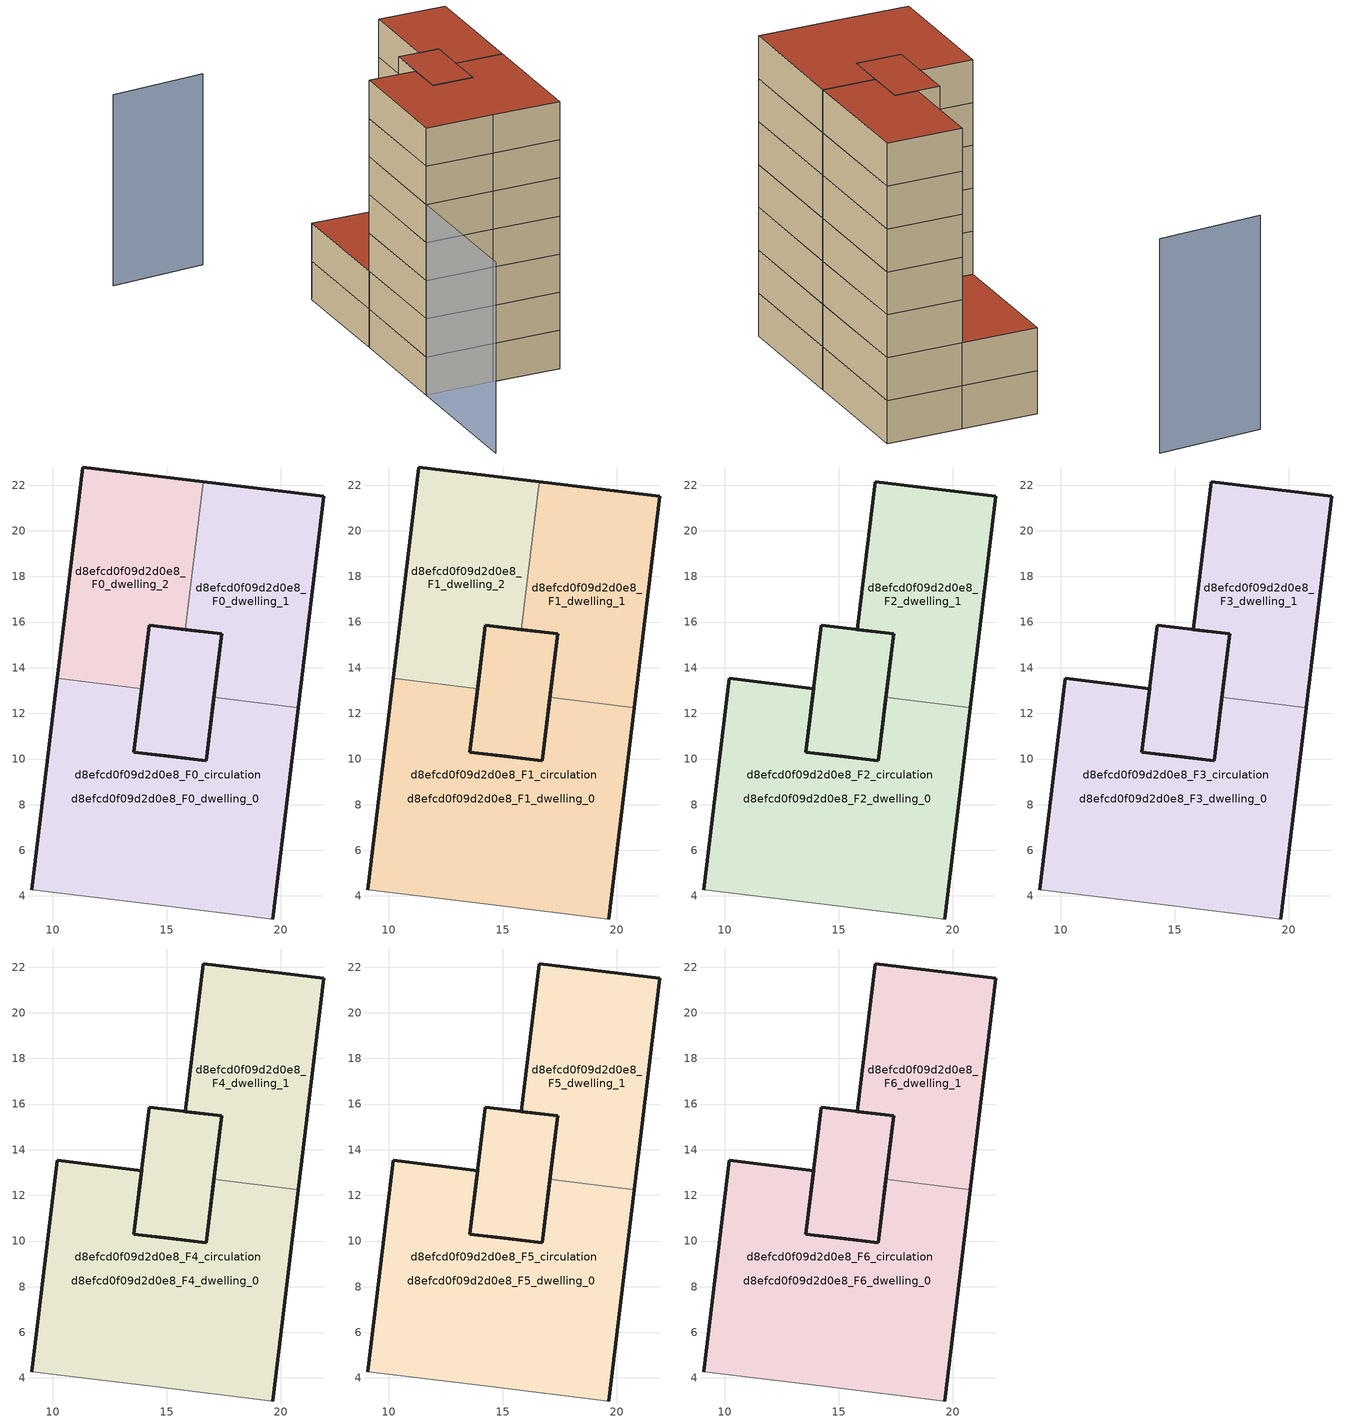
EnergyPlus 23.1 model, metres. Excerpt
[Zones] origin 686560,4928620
d8efcd0f09d2d0e8_F0_dwelling_0
 floor ground (EU_floor_Construction): 20.77,12.26 19.65,2.99 14.37,3.63 9.08,4.26 10.19,13.53 13.89,13.08 13.76,11.94 13.56,10.3 16.73,9.92 17.07,12.7 z0; 17.4,15.48 17.07,12.7 16.73,9.92 15.15,10.11 13.56,10.3 13.76,11.94 14.23,15.86 z0
 wall outside (EU_wall_Construction): 10.19,13.53 9.08,4.26 / 19.65,2.99 20.77,12.26 / 17.07,12.7 16.73,9.92 15.15,10.11 13.56,10.3 13.89,13.08 z0:3
 wall adiabatic (EU_wall_Construction): 9.08,4.26 14.37,3.63 19.65,2.99 z0:3
 wall to d8efcd0f09d2d0e8_F0_dwelling_2 (EU_wall_Construction): 13.89,13.08 10.19,13.53 z0:3
 wall to d8efcd0f09d2d0e8_F0_dwelling_1 (EU_wall_Construction): 20.77,12.26 17.07,12.7 z0:3
d8efcd0f09d2d0e8_F0_dwelling_1
 floor ground (EU_floor_Construction): 17.4,15.48 17.07,12.7 16.73,9.92 13.56,10.3 14.23,15.86 z0; 21.88,21.52 20.77,12.26 17.07,12.7 17.4,15.48 15.82,15.67 16.6,22.16 z0
 wall outside (EU_wall_Construction): 20.77,12.26 21.88,21.52 16.6,22.16 / 15.82,15.67 17.4,15.48 17.07,12.7 z0:3
 wall to d8efcd0f09d2d0e8_F0_dwelling_2 (EU_wall_Construction): 16.6,22.16 15.82,15.67 z0:3
d8efcd0f09d2d0e8_F0_dwelling_2
 floor ground (EU_floor_Construction): 16.6,22.16 15.82,15.67 14.23,15.86 13.89,13.08 10.19,13.53 11.31,22.8 z0
 wall outside (EU_wall_Construction): 16.6,22.16 11.31,22.8 10.19,13.53 / 13.89,13.08 14.23,15.86 15.82,15.67 z0:3
d8efcd0f09d2d0e8_F0_circulation
 floor ground (EU_floor_Construction): 20.77,12.26 19.65,2.99 14.37,3.63 9.08,4.26 10.19,13.53 13.89,13.08 13.76,11.94 13.56,10.3 16.73,9.92 17.07,12.7 z0; 17.4,15.48 17.07,12.7 16.73,9.92 15.15,10.11 13.56,10.3 13.69,11.4 14.23,15.86 z0; 21.88,21.52 20.77,12.26 17.07,12.7 17.4,15.48 15.82,15.67 16.6,22.16 z0
 wall outside (EU_wall_Construction): 17.4,15.48 14.23,15.86 13.56,10.3 16.73,9.92 17.4,15.48 z0:3
d8efcd0f09d2d0e8_F1_dwelling_0
 floor to d8efcd0f09d2d0e8_F0_dwelling_0 (EU_floor_Construction): 20.77,12.26 19.65,2.99 14.37,3.63 9.08,4.26 10.19,13.53 13.89,13.08 13.87,12.9 13.76,11.94 13.56,10.3 15.15,10.11 16.73,9.92 17.07,12.7 z3; 17.4,15.48 17.07,12.7 16.73,9.92 15.15,10.11 13.56,10.3 13.76,11.94 13.89,13.08 14.23,15.86 z3
 wall outside (EU_wall_Construction): 10.19,13.53 9.08,4.26 / 19.65,2.99 20.77,12.26 / 17.07,12.7 16.73,9.92 15.15,10.11 13.56,10.3 13.89,13.08 z3:6
 wall adiabatic (EU_wall_Construction): 9.08,4.26 14.37,3.63 19.65,2.99 z3:6
 wall to d8efcd0f09d2d0e8_F1_dwelling_2 (EU_wall_Construction): 13.89,13.08 10.19,13.53 z3:6
 wall to d8efcd0f09d2d0e8_F1_dwelling_1 (EU_wall_Construction): 20.77,12.26 17.07,12.7 z3:6
d8efcd0f09d2d0e8_F1_dwelling_1
 floor to d8efcd0f09d2d0e8_F0_dwelling_1 (EU_floor_Construction): 21.88,21.52 20.77,12.26 17.07,12.7 17.4,15.48 15.82,15.67 16.6,22.16 z3; 17.4,15.48 17.07,12.7 16.73,9.92 13.56,10.3 14.23,15.86 z3
 wall outside (EU_wall_Construction): 20.77,12.26 21.88,21.52 16.6,22.16 / 15.82,15.67 17.4,15.48 17.07,12.7 z3:6
 wall to d8efcd0f09d2d0e8_F1_dwelling_2 (EU_wall_Construction): 16.6,22.16 15.82,15.67 z3:6
d8efcd0f09d2d0e8_F1_dwelling_2
 floor to d8efcd0f09d2d0e8_F0_dwelling_2 (EU_floor_Construction): 16.6,22.16 15.82,15.67 14.23,15.86 13.89,13.08 10.19,13.53 11.31,22.8 z3
 wall outside (EU_wall_Construction): 16.6,22.16 11.31,22.8 10.19,13.53 / 13.89,13.08 14.23,15.86 15.82,15.67 z3:6
 roof outside (EU_roof_Construction): 13.89,13.08 14.23,15.86 15.82,15.67 16.6,22.16 11.31,22.8 10.19,13.53 z6
d8efcd0f09d2d0e8_F1_circulation
 floor outside (EU_floor_Construction): 21.88,21.52 20.77,12.26 17.07,12.7 17.4,15.48 15.82,15.67 16.6,22.16 z3
 floor to d8efcd0f09d2d0e8_F0_circulation (EU_floor_Construction): 20.77,12.26 19.65,2.99 14.37,3.63 9.08,4.26 10.19,13.53 13.89,13.08 13.76,11.94 13.56,10.3 16.73,9.92 17.07,12.7 z3; 17.4,15.48 17.07,12.7 16.73,9.92 15.15,10.11 13.56,10.3 13.69,11.4 14.23,15.86 z3
 wall outside (EU_wall_Construction): 17.4,15.48 14.23,15.86 13.56,10.3 16.73,9.92 17.4,15.48 z3:6
d8efcd0f09d2d0e8_F2_dwelling_0
 floor to d8efcd0f09d2d0e8_F1_dwelling_0 (EU_floor_Construction): 20.77,12.26 19.65,2.99 14.37,3.63 9.08,4.26 10.19,13.53 13.89,13.08 13.87,12.9 13.76,11.94 13.56,10.3 15.15,10.11 16.73,9.92 17.07,12.7 z6; 17.4,15.48 17.07,12.7 16.73,9.92 15.15,10.11 13.56,10.3 13.76,11.94 13.89,13.08 14.23,15.86 z6
 wall outside (EU_wall_Construction): 19.65,2.99 20.77,12.26 / 17.07,12.7 16.73,9.92 15.15,10.11 13.56,10.3 13.89,13.08 10.19,13.53 9.08,4.26 z6:9
 wall adiabatic (EU_wall_Construction): 9.08,4.26 14.37,3.63 19.65,2.99 z6:9
 wall to d8efcd0f09d2d0e8_F2_dwelling_1 (EU_wall_Construction): 20.77,12.26 17.07,12.7 z6:9
d8efcd0f09d2d0e8_F2_dwelling_1
 floor to d8efcd0f09d2d0e8_F1_dwelling_1 (EU_floor_Construction): 21.88,21.52 20.77,12.26 17.07,12.7 17.4,15.48 15.82,15.67 16.6,22.16 z6; 17.4,15.48 17.07,12.7 16.73,9.92 13.56,10.3 14.23,15.86 z6
 wall outside (EU_wall_Construction): 20.77,12.26 21.88,21.52 16.6,22.16 15.82,15.67 17.4,15.48 17.07,12.7 z6:9
d8efcd0f09d2d0e8_F2_circulation
 floor outside (EU_floor_Construction): 21.88,21.52 20.77,12.26 17.07,12.7 17.4,15.48 15.82,15.67 16.6,22.16 z6
 floor to d8efcd0f09d2d0e8_F1_circulation (EU_floor_Construction): 20.77,12.26 19.65,2.99 14.37,3.63 9.08,4.26 10.19,13.53 13.89,13.08 13.76,11.94 13.56,10.3 16.73,9.92 17.07,12.7 z6; 17.4,15.48 17.07,12.7 16.73,9.92 15.15,10.11 13.56,10.3 13.69,11.4 14.23,15.86 z6
 wall outside (EU_wall_Construction): 17.4,15.48 14.23,15.86 13.56,10.3 16.73,9.92 17.4,15.48 z6:9
d8efcd0f09d2d0e8_F3_dwelling_0
 floor to d8efcd0f09d2d0e8_F2_dwelling_0 (EU_floor_Construction): 20.77,12.26 19.65,2.99 14.37,3.63 9.08,4.26 10.19,13.53 13.89,13.08 13.87,12.9 13.76,11.94 13.56,10.3 15.15,10.11 16.73,9.92 17.07,12.7 z9; 17.4,15.48 17.07,12.7 16.73,9.92 15.15,10.11 13.56,10.3 13.76,11.94 13.89,13.08 14.23,15.86 z9
 wall outside (EU_wall_Construction): 19.65,2.99 20.77,12.26 / 17.07,12.7 16.73,9.92 15.15,10.11 13.56,10.3 13.89,13.08 10.19,13.53 9.08,4.26 z9:12
 wall adiabatic (EU_wall_Construction): 9.08,4.26 14.37,3.63 19.65,2.99 z9:12
 wall to d8efcd0f09d2d0e8_F3_dwelling_1 (EU_wall_Construction): 20.77,12.26 17.07,12.7 z9:12
d8efcd0f09d2d0e8_F3_dwelling_1
 floor to d8efcd0f09d2d0e8_F2_dwelling_1 (EU_floor_Construction): 21.88,21.52 20.77,12.26 17.07,12.7 17.4,15.48 15.82,15.67 16.6,22.16 z9; 17.4,15.48 17.07,12.7 16.73,9.92 13.56,10.3 14.23,15.86 z9
 wall outside (EU_wall_Construction): 20.77,12.26 21.88,21.52 16.6,22.16 15.82,15.67 17.4,15.48 17.07,12.7 z9:12
d8efcd0f09d2d0e8_F3_circulation
 floor outside (EU_floor_Construction): 21.88,21.52 20.77,12.26 17.07,12.7 17.4,15.48 15.82,15.67 16.6,22.16 z9
 floor to d8efcd0f09d2d0e8_F2_circulation (EU_floor_Construction): 20.77,12.26 19.65,2.99 14.37,3.63 9.08,4.26 10.19,13.53 13.89,13.08 13.76,11.94 13.56,10.3 16.73,9.92 17.07,12.7 z9; 17.4,15.48 17.07,12.7 16.73,9.92 15.15,10.11 13.56,10.3 13.69,11.4 14.23,15.86 z9
 wall outside (EU_wall_Construction): 17.4,15.48 14.23,15.86 13.56,10.3 16.73,9.92 17.4,15.48 z9:12
d8efcd0f09d2d0e8_F4_dwelling_0
 floor to d8efcd0f09d2d0e8_F3_dwelling_0 (EU_floor_Construction): 20.77,12.26 19.65,2.99 14.37,3.63 9.08,4.26 10.19,13.53 13.89,13.08 13.87,12.9 13.76,11.94 13.56,10.3 15.15,10.11 16.73,9.92 17.07,12.7 z12; 17.4,15.48 17.07,12.7 16.73,9.92 15.15,10.11 13.56,10.3 13.76,11.94 13.89,13.08 14.23,15.86 z12
 wall outside (EU_wall_Construction): 19.65,2.99 20.77,12.26 / 17.07,12.7 16.73,9.92 15.15,10.11 13.56,10.3 13.89,13.08 10.19,13.53 9.08,4.26 z12:15
 wall adiabatic (EU_wall_Construction): 9.08,4.26 14.37,3.63 19.65,2.99 z12:15
 wall to d8efcd0f09d2d0e8_F4_dwelling_1 (EU_wall_Construction): 20.77,12.26 17.07,12.7 z12:15
d8efcd0f09d2d0e8_F4_dwelling_1
 floor to d8efcd0f09d2d0e8_F3_dwelling_1 (EU_floor_Construction): 21.88,21.52 20.77,12.26 17.07,12.7 17.4,15.48 15.82,15.67 16.6,22.16 z12; 17.4,15.48 17.07,12.7 16.73,9.92 13.56,10.3 14.23,15.86 z12
 wall outside (EU_wall_Construction): 20.77,12.26 21.88,21.52 16.6,22.16 15.82,15.67 17.4,15.48 17.07,12.7 z12:15
d8efcd0f09d2d0e8_F4_circulation
 floor outside (EU_floor_Construction): 21.88,21.52 20.77,12.26 17.07,12.7 17.4,15.48 15.82,15.67 16.6,22.16 z12
 floor to d8efcd0f09d2d0e8_F3_circulation (EU_floor_Construction): 20.77,12.26 19.65,2.99 14.37,3.63 9.08,4.26 10.19,13.53 13.89,13.08 13.76,11.94 13.56,10.3 16.73,9.92 17.07,12.7 z12; 17.4,15.48 17.07,12.7 16.73,9.92 15.15,10.11 13.56,10.3 13.69,11.4 14.23,15.86 z12
 wall outside (EU_wall_Construction): 17.4,15.48 14.23,15.86 13.56,10.3 16.73,9.92 17.4,15.48 z12:15
d8efcd0f09d2d0e8_F5_dwelling_0
 floor to d8efcd0f09d2d0e8_F4_dwelling_0 (EU_floor_Construction): 20.77,12.26 19.65,2.99 14.37,3.63 9.08,4.26 10.19,13.53 13.89,13.08 13.87,12.9 13.76,11.94 13.56,10.3 15.15,10.11 16.73,9.92 17.07,12.7 z15; 17.4,15.48 17.07,12.7 16.73,9.92 15.15,10.11 13.56,10.3 13.76,11.94 13.89,13.08 14.23,15.86 z15
 wall outside (EU_wall_Construction): 19.65,2.99 20.77,12.26 / 17.07,12.7 16.73,9.92 15.15,10.11 13.56,10.3 13.89,13.08 10.19,13.53 9.08,4.26 z15:18
 wall adiabatic (EU_wall_Construction): 9.08,4.26 14.37,3.63 19.65,2.99 z15:18
 wall to d8efcd0f09d2d0e8_F5_dwelling_1 (EU_wall_Construction): 20.77,12.26 17.07,12.7 z15:18
d8efcd0f09d2d0e8_F5_dwelling_1
 floor to d8efcd0f09d2d0e8_F4_dwelling_1 (EU_floor_Construction): 21.88,21.52 20.77,12.26 17.07,12.7 17.4,15.48 15.82,15.67 16.6,22.16 z15; 17.4,15.48 17.07,12.7 16.73,9.92 13.56,10.3 14.23,15.86 z15
 wall outside (EU_wall_Construction): 20.77,12.26 21.88,21.52 16.6,22.16 15.82,15.67 17.4,15.48 17.07,12.7 z15:18
d8efcd0f09d2d0e8_F5_circulation
 floor outside (EU_floor_Construction): 21.88,21.52 20.77,12.26 17.07,12.7 17.4,15.48 15.82,15.67 16.6,22.16 z15
 floor to d8efcd0f09d2d0e8_F4_circulation (EU_floor_Construction): 20.77,12.26 19.65,2.99 14.37,3.63 9.08,4.26 10.19,13.53 13.89,13.08 13.76,11.94 13.56,10.3 16.73,9.92 17.07,12.7 z15; 17.4,15.48 17.07,12.7 16.73,9.92 15.15,10.11 13.56,10.3 13.69,11.4 14.23,15.86 z15
 wall outside (EU_wall_Construction): 17.4,15.48 14.23,15.86 13.56,10.3 16.73,9.92 17.4,15.48 z15:18
d8efcd0f09d2d0e8_F6_dwelling_0
 floor to d8efcd0f09d2d0e8_F5_dwelling_0 (EU_floor_Construction): 20.77,12.26 19.65,2.99 14.37,3.63 9.08,4.26 10.19,13.53 13.89,13.08 13.87,12.9 13.76,11.94 13.56,10.3 15.15,10.11 16.73,9.92 17.07,12.7 z18; 17.4,15.48 17.07,12.7 16.73,9.92 15.15,10.11 13.56,10.3 13.76,11.94 13.89,13.08 14.23,15.86 z18
 wall outside (EU_wall_Construction): 19.65,2.99 20.77,12.26 / 17.07,12.7 16.73,9.92 15.15,10.11 13.56,10.3 13.89,13.08 10.19,13.53 9.08,4.26 z18:21
 wall adiabatic (EU_wall_Construction): 9.08,4.26 14.37,3.63 19.65,2.99 z18:21
 wall to d8efcd0f09d2d0e8_F6_dwelling_1 (EU_wall_Construction): 20.77,12.26 17.07,12.7 z18:21
 roof outside (EU_roof_Construction): 16.73,9.92 17.07,12.7 17.4,15.48 14.23,15.86 13.76,11.94 13.56,10.3 15.15,10.11 z21; 19.65,2.99 20.77,12.26 17.07,12.7 16.73,9.92 13.56,10.3 13.76,11.94 13.89,13.08 10.19,13.53 9.08,4.26 14.37,3.63 z21
d8efcd0f09d2d0e8_F6_dwelling_1
 floor to d8efcd0f09d2d0e8_F5_dwelling_1 (EU_floor_Construction): 21.88,21.52 20.77,12.26 17.07,12.7 17.4,15.48 15.82,15.67 16.6,22.16 z18; 17.4,15.48 17.07,12.7 16.73,9.92 13.56,10.3 14.23,15.86 z18
 wall outside (EU_wall_Construction): 20.77,12.26 21.88,21.52 16.6,22.16 15.82,15.67 17.4,15.48 17.07,12.7 z18:21
 roof outside (EU_roof_Construction): 20.77,12.26 21.88,21.52 16.6,22.16 15.82,15.67 17.4,15.48 17.07,12.7 z21; 16.73,9.92 17.07,12.7 17.4,15.48 14.23,15.86 13.56,10.3 z21
d8efcd0f09d2d0e8_F6_circulation
 floor outside (EU_floor_Construction): 21.88,21.52 20.77,12.26 17.07,12.7 17.4,15.48 15.82,15.67 16.6,22.16 z18
 floor to d8efcd0f09d2d0e8_F5_circulation (EU_floor_Construction): 20.77,12.26 19.65,2.99 14.37,3.63 9.08,4.26 10.19,13.53 13.89,13.08 13.76,11.94 13.56,10.3 16.73,9.92 17.07,12.7 z18; 17.4,15.48 17.07,12.7 16.73,9.92 15.15,10.11 13.56,10.3 13.69,11.4 14.23,15.86 z18
 wall outside (EU_wall_Construction): 17.4,15.48 14.23,15.86 13.56,10.3 16.73,9.92 17.4,15.48 z18:21
 roof outside (EU_roof_Construction): 16.73,9.92 17.07,12.7 17.4,15.48 14.23,15.86 13.69,11.4 13.56,10.3 15.15,10.11 z21; 19.65,2.99 20.77,12.26 17.07,12.7 16.73,9.92 13.56,10.3 13.76,11.94 13.89,13.08 10.19,13.53 9.08,4.26 14.37,3.63 z21; 20.77,12.26 21.88,21.52 16.6,22.16 15.82,15.67 17.4,15.48 17.07,12.7 z21
shading: 7.75,-6.95 9.06,4.25 / 9.06,4.25 19.58,3.03 / 8.08,32.22 0.69,32.61 z0:15
[Building]
EU S2 Campaign: North Axis=0; Terrain=City; Solar Distribution=FullExterior
[Site:Location]
Bologna: Latitude=44.5; Longitude=11.25; Time Zone=1; Elevation=37
[SizingPeriod:WeatherFileDays]
AnnualSizingPeriod: Begin Month=1; Begin Day of Month=1; End Month=12; End Day of Month=31; Day of Week for Start Day=Monday; Use Weather File Daylight Saving Period=No; Use Weather File Rain and Snow Indicators=No
[MATERIAL]
EU_InternalMass_Material: Roughness=MediumRough; Thickness=0.1; Conductivity=1; Density=1800; Specific Heat=900; Thermal Absorptance=0.9; Solar Absorptance=0.7; Visible Absorptance=0.7
[MATERIAL:NOMASS] Roughness=MediumRough; Thermal Absorptance=0.9; Solar Absorptance=0.7; Visible Absorptance=0.7
Name | Thermal Resistance
EU_wall_NoMass | 0.905828
EU_roof_NoMass | 0.37593
EU_floor_NoMass | 0.67114
[CONSTRUCTION]
EU_wall_Construction: EU_wall_NoMass
EU_roof_Construction: EU_roof_NoMass
EU_floor_Construction: EU_floor_NoMass
EU_InternalMass_Construction: EU_InternalMass_Material
[ZONE] Type=1; Multiplier=1; Ceiling Height=autocalculate; Floor Area=autocalculate; Part of Total Floor Area=Yes
Name | Volume
d8efcd0f09d2d0e8_F0_dwelling_0 | 325.124
d8efcd0f09d2d0e8_F1_dwelling_0; d8efcd0f09d2d0e8_F2_dwelling_0; d8efcd0f09d2d0e8_F3_dwelling_0; d8efcd0f09d2d0e8_F4_dwelling_0; d8efcd0f09d2d0e8_F5_dwelling_0; d8efcd0f09d2d0e8_F6_dwelling_0 | 325.126
d8efcd0f09d2d0e8_F0_dwelling_1; d8efcd0f09d2d0e8_F1_dwelling_1; d8efcd0f09d2d0e8_F2_dwelling_1; d8efcd0f09d2d0e8_F3_dwelling_1; d8efcd0f09d2d0e8_F4_dwelling_1; d8efcd0f09d2d0e8_F5_dwelling_1; d8efcd0f09d2d0e8_F6_dwelling_1 | 189.408
d8efcd0f09d2d0e8_F0_dwelling_2; d8efcd0f09d2d0e8_F1_dwelling_2 | 135.716
d8efcd0f09d2d0e8_F0_circulation; d8efcd0f09d2d0e8_F1_circulation; d8efcd0f09d2d0e8_F2_circulation; d8efcd0f09d2d0e8_F3_circulation; d8efcd0f09d2d0e8_F4_circulation; d8efcd0f09d2d0e8_F5_circulation; d8efcd0f09d2d0e8_F6_circulation | 460.842
[INTERNALMASS] Construction=EU_InternalMass_Construction
Name | Zone or ZoneList | Surface Area
d8efcd0f09d2d0e8_F0_dwelling_0_EU_InternalMass | d8efcd0f09d2d0e8_F0_dwelling_0 | 90.478
d8efcd0f09d2d0e8_F0_dwelling_1_EU_InternalMass | d8efcd0f09d2d0e8_F0_dwelling_1 | 45.239
d8efcd0f09d2d0e8_F0_dwelling_2_EU_InternalMass | d8efcd0f09d2d0e8_F0_dwelling_2 | 45.239
d8efcd0f09d2d0e8_F1_dwelling_0_EU_InternalMass | d8efcd0f09d2d0e8_F1_dwelling_0 | 90.478
d8efcd0f09d2d0e8_F1_dwelling_1_EU_InternalMass | d8efcd0f09d2d0e8_F1_dwelling_1 | 45.239
d8efcd0f09d2d0e8_F1_dwelling_2_EU_InternalMass | d8efcd0f09d2d0e8_F1_dwelling_2 | 45.239
d8efcd0f09d2d0e8_F2_dwelling_0_EU_InternalMass | d8efcd0f09d2d0e8_F2_dwelling_0 | 90.478
d8efcd0f09d2d0e8_F2_dwelling_1_EU_InternalMass | d8efcd0f09d2d0e8_F2_dwelling_1 | 90.478
d8efcd0f09d2d0e8_F3_dwelling_0_EU_InternalMass | d8efcd0f09d2d0e8_F3_dwelling_0 | 90.478
d8efcd0f09d2d0e8_F3_dwelling_1_EU_InternalMass | d8efcd0f09d2d0e8_F3_dwelling_1 | 90.478
d8efcd0f09d2d0e8_F4_dwelling_0_EU_InternalMass | d8efcd0f09d2d0e8_F4_dwelling_0 | 90.478
d8efcd0f09d2d0e8_F4_dwelling_1_EU_InternalMass | d8efcd0f09d2d0e8_F4_dwelling_1 | 90.478
d8efcd0f09d2d0e8_F5_dwelling_0_EU_InternalMass | d8efcd0f09d2d0e8_F5_dwelling_0 | 90.478
d8efcd0f09d2d0e8_F5_dwelling_1_EU_InternalMass | d8efcd0f09d2d0e8_F5_dwelling_1 | 90.478
d8efcd0f09d2d0e8_F6_dwelling_0_EU_InternalMass | d8efcd0f09d2d0e8_F6_dwelling_0 | 90.478
d8efcd0f09d2d0e8_F6_dwelling_1_EU_InternalMass | d8efcd0f09d2d0e8_F6_dwelling_1 | 90.478
[OTHEREQUIPMENT] Fuel Type=Electricity; Design Level Calculation Method=Watts/Area; Power per Zone Floor Area=1; Fraction Latent=0; Fraction Radiant=0; Fraction Lost=0; Carbon Dioxide Generation Rate=0; EndUse Subcategory=EU_Step8_InternalGains
Name | Zone or ZoneList or Space or SpaceList | Schedule
EU_Step8_InternalGain_d8efcd0f09d2d0e8_F0_dwelling_0_f000 | d8efcd0f09d2d0e8_F0_dwelling_0 | EU_Step8_GainSchedule_d8efcd0f09d2d0e8_F0_dwelling_0_f000
EU_Step8_InternalGain_d8efcd0f09d2d0e8_F0_dwelling_1_f000 | d8efcd0f09d2d0e8_F0_dwelling_1 | EU_Step8_GainSchedule_d8efcd0f09d2d0e8_F0_dwelling_1_f000
EU_Step8_InternalGain_d8efcd0f09d2d0e8_F0_dwelling_2_f000 | d8efcd0f09d2d0e8_F0_dwelling_2 | EU_Step8_GainSchedule_d8efcd0f09d2d0e8_F0_dwelling_2_f000
EU_Step8_InternalGain_d8efcd0f09d2d0e8_F1_dwelling_0_f000 | d8efcd0f09d2d0e8_F1_dwelling_0 | EU_Step8_GainSchedule_d8efcd0f09d2d0e8_F1_dwelling_0_f000
EU_Step8_InternalGain_d8efcd0f09d2d0e8_F1_dwelling_1_f000 | d8efcd0f09d2d0e8_F1_dwelling_1 | EU_Step8_GainSchedule_d8efcd0f09d2d0e8_F1_dwelling_1_f000
EU_Step8_InternalGain_d8efcd0f09d2d0e8_F1_dwelling_2_f000 | d8efcd0f09d2d0e8_F1_dwelling_2 | EU_Step8_GainSchedule_d8efcd0f09d2d0e8_F1_dwelling_2_f000
EU_Step8_InternalGain_d8efcd0f09d2d0e8_F2_dwelling_0_f000 | d8efcd0f09d2d0e8_F2_dwelling_0 | EU_Step8_GainSchedule_d8efcd0f09d2d0e8_F2_dwelling_0_f000
EU_Step8_InternalGain_d8efcd0f09d2d0e8_F2_dwelling_1_f000 | d8efcd0f09d2d0e8_F2_dwelling_1 | EU_Step8_GainSchedule_d8efcd0f09d2d0e8_F2_dwelling_1_f000
EU_Step8_InternalGain_d8efcd0f09d2d0e8_F3_dwelling_0_f000 | d8efcd0f09d2d0e8_F3_dwelling_0 | EU_Step8_GainSchedule_d8efcd0f09d2d0e8_F3_dwelling_0_f000
EU_Step8_InternalGain_d8efcd0f09d2d0e8_F3_dwelling_1_f000 | d8efcd0f09d2d0e8_F3_dwelling_1 | EU_Step8_GainSchedule_d8efcd0f09d2d0e8_F3_dwelling_1_f000
EU_Step8_InternalGain_d8efcd0f09d2d0e8_F4_dwelling_0_f000 | d8efcd0f09d2d0e8_F4_dwelling_0 | EU_Step8_GainSchedule_d8efcd0f09d2d0e8_F4_dwelling_0_f000
EU_Step8_InternalGain_d8efcd0f09d2d0e8_F4_dwelling_1_f000 | d8efcd0f09d2d0e8_F4_dwelling_1 | EU_Step8_GainSchedule_d8efcd0f09d2d0e8_F4_dwelling_1_f000
EU_Step8_InternalGain_d8efcd0f09d2d0e8_F5_dwelling_0_f000 | d8efcd0f09d2d0e8_F5_dwelling_0 | EU_Step8_GainSchedule_d8efcd0f09d2d0e8_F5_dwelling_0_f000
EU_Step8_InternalGain_d8efcd0f09d2d0e8_F5_dwelling_1_f000 | d8efcd0f09d2d0e8_F5_dwelling_1 | EU_Step8_GainSchedule_d8efcd0f09d2d0e8_F5_dwelling_1_f000
EU_Step8_InternalGain_d8efcd0f09d2d0e8_F6_dwelling_0_f000 | d8efcd0f09d2d0e8_F6_dwelling_0 | EU_Step8_GainSchedule_d8efcd0f09d2d0e8_F6_dwelling_0_f000
EU_Step8_InternalGain_d8efcd0f09d2d0e8_F6_dwelling_1_f000 | d8efcd0f09d2d0e8_F6_dwelling_1 | EU_Step8_GainSchedule_d8efcd0f09d2d0e8_F6_dwelling_1_f000
[ZONEINFILTRATION:DESIGNFLOWRATE] Schedule=EU_AlwaysOn; Design Flow Rate Calculation Method=Flow/Area; Flow Rate per Floor Area=0.0005; Constant Term Coefficient=1; Temperature Term Coefficient=0; Velocity Term Coefficient=0; Velocity Squared Term Coefficient=0
Name | Zone or ZoneList or Space or SpaceList
EU_Circulation_Infiltration_d8efcd0f09d2d0e8_F0_circulation | d8efcd0f09d2d0e8_F0_circulation
EU_Circulation_Infiltration_d8efcd0f09d2d0e8_F1_circulation | d8efcd0f09d2d0e8_F1_circulation
EU_Circulation_Infiltration_d8efcd0f09d2d0e8_F2_circulation | d8efcd0f09d2d0e8_F2_circulation
EU_Circulation_Infiltration_d8efcd0f09d2d0e8_F3_circulation | d8efcd0f09d2d0e8_F3_circulation
EU_Circulation_Infiltration_d8efcd0f09d2d0e8_F4_circulation | d8efcd0f09d2d0e8_F4_circulation
EU_Circulation_Infiltration_d8efcd0f09d2d0e8_F5_circulation | d8efcd0f09d2d0e8_F5_circulation
EU_Circulation_Infiltration_d8efcd0f09d2d0e8_F6_circulation | d8efcd0f09d2d0e8_F6_circulation
[ZONEVENTILATION:DESIGNFLOWRATE] Schedule=EU_AlwaysOn; Design Flow Rate Calculation Method=AirChanges/Hour; Air Changes per Hour=0.73129; Ventilation Type=Natural; Fan Pressure Rise=0; Fan Total Efficiency=1; Constant Term Coefficient=1; Temperature Term Coefficient=0; Velocity Term Coefficient=0; Velocity Squared Term Coefficient=0; Minimum Indoor Temperature=-100; Maximum Indoor Temperature=100; Delta Temperature=-100; Minimum Outdoor Temperature=-100; Maximum Outdoor Temperature=100; Maximum Wind Speed=40
Name | Zone or ZoneList or Space or SpaceList
EU_ConstantAir_d8efcd0f09d2d0e8_F0_dwelling_0 | d8efcd0f09d2d0e8_F0_dwelling_0
EU_ConstantAir_d8efcd0f09d2d0e8_F0_dwelling_1 | d8efcd0f09d2d0e8_F0_dwelling_1
EU_ConstantAir_d8efcd0f09d2d0e8_F0_dwelling_2 | d8efcd0f09d2d0e8_F0_dwelling_2
EU_ConstantAir_d8efcd0f09d2d0e8_F1_dwelling_0 | d8efcd0f09d2d0e8_F1_dwelling_0
EU_ConstantAir_d8efcd0f09d2d0e8_F1_dwelling_1 | d8efcd0f09d2d0e8_F1_dwelling_1
EU_ConstantAir_d8efcd0f09d2d0e8_F1_dwelling_2 | d8efcd0f09d2d0e8_F1_dwelling_2
EU_ConstantAir_d8efcd0f09d2d0e8_F2_dwelling_0 | d8efcd0f09d2d0e8_F2_dwelling_0
EU_ConstantAir_d8efcd0f09d2d0e8_F2_dwelling_1 | d8efcd0f09d2d0e8_F2_dwelling_1
EU_ConstantAir_d8efcd0f09d2d0e8_F3_dwelling_0 | d8efcd0f09d2d0e8_F3_dwelling_0
EU_ConstantAir_d8efcd0f09d2d0e8_F3_dwelling_1 | d8efcd0f09d2d0e8_F3_dwelling_1
EU_ConstantAir_d8efcd0f09d2d0e8_F4_dwelling_0 | d8efcd0f09d2d0e8_F4_dwelling_0
EU_ConstantAir_d8efcd0f09d2d0e8_F4_dwelling_1 | d8efcd0f09d2d0e8_F4_dwelling_1
EU_ConstantAir_d8efcd0f09d2d0e8_F5_dwelling_0 | d8efcd0f09d2d0e8_F5_dwelling_0
EU_ConstantAir_d8efcd0f09d2d0e8_F5_dwelling_1 | d8efcd0f09d2d0e8_F5_dwelling_1
EU_ConstantAir_d8efcd0f09d2d0e8_F6_dwelling_0 | d8efcd0f09d2d0e8_F6_dwelling_0
EU_ConstantAir_d8efcd0f09d2d0e8_F6_dwelling_1 | d8efcd0f09d2d0e8_F6_dwelling_1
[HVACTEMPLATE:THERMOSTAT] Constant Heating Setpoint=20; Constant Cooling Setpoint=50
EU_HeatOnly_d8efcd0f09d2d0e8_F0_dwelling_0; EU_HeatOnly_d8efcd0f09d2d0e8_F0_dwelling_1; EU_HeatOnly_d8efcd0f09d2d0e8_F0_dwelling_2; EU_HeatOnly_d8efcd0f09d2d0e8_F1_dwelling_0; EU_HeatOnly_d8efcd0f09d2d0e8_F1_dwelling_1; EU_HeatOnly_d8efcd0f09d2d0e8_F1_dwelling_2; EU_HeatOnly_d8efcd0f09d2d0e8_F2_dwelling_0; EU_HeatOnly_d8efcd0f09d2d0e8_F2_dwelling_1; EU_HeatOnly_d8efcd0f09d2d0e8_F3_dwelling_0; EU_HeatOnly_d8efcd0f09d2d0e8_F3_dwelling_1; EU_HeatOnly_d8efcd0f09d2d0e8_F4_dwelling_0; EU_HeatOnly_d8efcd0f09d2d0e8_F4_dwelling_1; EU_HeatOnly_d8efcd0f09d2d0e8_F5_dwelling_0; EU_HeatOnly_d8efcd0f09d2d0e8_F5_dwelling_1; EU_HeatOnly_d8efcd0f09d2d0e8_F6_dwelling_0; EU_HeatOnly_d8efcd0f09d2d0e8_F6_dwelling_1
[HVACTEMPLATE:ZONE:IDEALLOADSAIRSYSTEM] System Availability Schedule=EU_AlwaysOn; Maximum Heating Supply Air Temperature=50; Minimum Cooling Supply Air Temperature=13; Maximum Heating Supply Air Humidity Ratio=0.0156; Minimum Cooling Supply Air Humidity Ratio=0.0077; Heating Limit=NoLimit; Cooling Limit=NoLimit; Heating Availability Schedule=EU_AlwaysOn; Cooling Availability Schedule=EU_CoolingOff; Dehumidification Control Type=ConstantSensibleHeatRatio; Cooling Sensible Heat Ratio=0.7; Dehumidification Setpoint=60; Humidification Control Type=None; Humidification Setpoint=30; Outdoor Air Method=None; Outdoor Air Flow Rate per Person=0.00944; Outdoor Air Flow Rate per Zone Floor Area=0; Outdoor Air Flow Rate per Zone=0; Demand Controlled Ventilation Type=None; Outdoor Air Economizer Type=NoEconomizer; Heat Recovery Type=None; Sensible Heat Recovery Effectiveness=0.7; Latent Heat Recovery Effectiveness=0.65
Name | Template Thermostat
d8efcd0f09d2d0e8_F0_dwelling_0 | EU_HeatOnly_d8efcd0f09d2d0e8_F0_dwelling_0
d8efcd0f09d2d0e8_F0_dwelling_1 | EU_HeatOnly_d8efcd0f09d2d0e8_F0_dwelling_1
d8efcd0f09d2d0e8_F0_dwelling_2 | EU_HeatOnly_d8efcd0f09d2d0e8_F0_dwelling_2
d8efcd0f09d2d0e8_F1_dwelling_0 | EU_HeatOnly_d8efcd0f09d2d0e8_F1_dwelling_0
d8efcd0f09d2d0e8_F1_dwelling_1 | EU_HeatOnly_d8efcd0f09d2d0e8_F1_dwelling_1
d8efcd0f09d2d0e8_F1_dwelling_2 | EU_HeatOnly_d8efcd0f09d2d0e8_F1_dwelling_2
d8efcd0f09d2d0e8_F2_dwelling_0 | EU_HeatOnly_d8efcd0f09d2d0e8_F2_dwelling_0
d8efcd0f09d2d0e8_F2_dwelling_1 | EU_HeatOnly_d8efcd0f09d2d0e8_F2_dwelling_1
d8efcd0f09d2d0e8_F3_dwelling_0 | EU_HeatOnly_d8efcd0f09d2d0e8_F3_dwelling_0
d8efcd0f09d2d0e8_F3_dwelling_1 | EU_HeatOnly_d8efcd0f09d2d0e8_F3_dwelling_1
d8efcd0f09d2d0e8_F4_dwelling_0 | EU_HeatOnly_d8efcd0f09d2d0e8_F4_dwelling_0
d8efcd0f09d2d0e8_F4_dwelling_1 | EU_HeatOnly_d8efcd0f09d2d0e8_F4_dwelling_1
d8efcd0f09d2d0e8_F5_dwelling_0 | EU_HeatOnly_d8efcd0f09d2d0e8_F5_dwelling_0
d8efcd0f09d2d0e8_F5_dwelling_1 | EU_HeatOnly_d8efcd0f09d2d0e8_F5_dwelling_1
d8efcd0f09d2d0e8_F6_dwelling_0 | EU_HeatOnly_d8efcd0f09d2d0e8_F6_dwelling_0
d8efcd0f09d2d0e8_F6_dwelling_1 | EU_HeatOnly_d8efcd0f09d2d0e8_F6_dwelling_1
[SIZING:ZONE] Zone Cooling Design Supply Air Temperature Input Method=SupplyAirTemperature; Zone Cooling Design Supply Air Temperature=13; Zone Heating Design Supply Air Temperature Input Method=SupplyAirTemperature; Zone Heating Design Supply Air Temperature=50; Zone Cooling Design Supply Air Humidity Ratio=0.008; Zone Heating Design Supply Air Humidity Ratio=0.008; Cooling Design Air Flow Method=DesignDay; Cooling Design Air Flow Rate=0; Cooling Minimum Air Flow per Zone Floor Area=0.000762; Cooling Minimum Air Flow=0; Cooling Minimum Air Flow Fraction=0.2; Heating Design Air Flow Method=DesignDay; Heating Design Air Flow Rate=0; Heating Maximum Air Flow per Zone Floor Area=0.002032; Heating Maximum Air Flow=0.141576; Heating Maximum Air Flow Fraction=0.3; Account for Dedicated Outdoor Air System=No; Dedicated Outdoor Air System Control Strategy=NeutralSupplyAir; Dedicated Outdoor Air Low Setpoint Temperature for Design=autosize; Dedicated Outdoor Air High Setpoint Temperature for Design=autosize; Zone Load Sizing Method=Sensible Load Only No Latent Load; Zone Latent Cooling Design Supply Air Humidity Ratio Input Method=HumidityRatioDifference; Zone Cooling Design Supply Air Humidity Ratio Difference=0.005; Zone Latent Heating Design Supply Air Humidity Ratio Input Method=HumidityRatioDifference; Zone Humidification Design Supply Air Humidity Ratio Difference=0.005
d8efcd0f09d2d0e8_F0_dwelling_0; d8efcd0f09d2d0e8_F0_dwelling_1; d8efcd0f09d2d0e8_F0_dwelling_2; d8efcd0f09d2d0e8_F1_dwelling_0; d8efcd0f09d2d0e8_F1_dwelling_1; d8efcd0f09d2d0e8_F1_dwelling_2; d8efcd0f09d2d0e8_F2_dwelling_0; d8efcd0f09d2d0e8_F2_dwelling_1; d8efcd0f09d2d0e8_F3_dwelling_0; d8efcd0f09d2d0e8_F3_dwelling_1; d8efcd0f09d2d0e8_F4_dwelling_0; d8efcd0f09d2d0e8_F4_dwelling_1; d8efcd0f09d2d0e8_F5_dwelling_0; d8efcd0f09d2d0e8_F5_dwelling_1; d8efcd0f09d2d0e8_F6_dwelling_0; d8efcd0f09d2d0e8_F6_dwelling_1
[SCHEDULE:CONSTANT]
Name | Hourly Value
EU_AlwaysOn | 1
EU_CoolingOff | 0
[SCHEDULE:FILE] Column Number=1; Rows to Skip at Top=0; Number of Hours of Data=8760; Column Separator=Comma; Interpolate to Timestep=No; Minutes per Item=60; Adjust Schedule for Daylight Savings=Yes
Name | File
EU_Step8_GainSchedule_d8efcd0f09d2d0e8_F0_dwelling_0_f000 | ../../schedules/d8efcd0f09d2d0e8/d8efcd0f09d2d0e8_F0_dwelling_0_f000_gain.csv
EU_Step8_GainSchedule_d8efcd0f09d2d0e8_F0_dwelling_1_f000 | ../../schedules/d8efcd0f09d2d0e8/d8efcd0f09d2d0e8_F0_dwelling_1_f000_gain.csv
EU_Step8_GainSchedule_d8efcd0f09d2d0e8_F0_dwelling_2_f000 | ../../schedules/d8efcd0f09d2d0e8/d8efcd0f09d2d0e8_F0_dwelling_2_f000_gain.csv
EU_Step8_GainSchedule_d8efcd0f09d2d0e8_F1_dwelling_0_f000 | ../../schedules/d8efcd0f09d2d0e8/d8efcd0f09d2d0e8_F1_dwelling_0_f000_gain.csv
EU_Step8_GainSchedule_d8efcd0f09d2d0e8_F1_dwelling_1_f000 | ../../schedules/d8efcd0f09d2d0e8/d8efcd0f09d2d0e8_F1_dwelling_1_f000_gain.csv
EU_Step8_GainSchedule_d8efcd0f09d2d0e8_F1_dwelling_2_f000 | ../../schedules/d8efcd0f09d2d0e8/d8efcd0f09d2d0e8_F1_dwelling_2_f000_gain.csv
EU_Step8_GainSchedule_d8efcd0f09d2d0e8_F2_dwelling_0_f000 | ../../schedules/d8efcd0f09d2d0e8/d8efcd0f09d2d0e8_F2_dwelling_0_f000_gain.csv
EU_Step8_GainSchedule_d8efcd0f09d2d0e8_F2_dwelling_1_f000 | ../../schedules/d8efcd0f09d2d0e8/d8efcd0f09d2d0e8_F2_dwelling_1_f000_gain.csv
EU_Step8_GainSchedule_d8efcd0f09d2d0e8_F3_dwelling_0_f000 | ../../schedules/d8efcd0f09d2d0e8/d8efcd0f09d2d0e8_F3_dwelling_0_f000_gain.csv
EU_Step8_GainSchedule_d8efcd0f09d2d0e8_F3_dwelling_1_f000 | ../../schedules/d8efcd0f09d2d0e8/d8efcd0f09d2d0e8_F3_dwelling_1_f000_gain.csv
EU_Step8_GainSchedule_d8efcd0f09d2d0e8_F4_dwelling_0_f000 | ../../schedules/d8efcd0f09d2d0e8/d8efcd0f09d2d0e8_F4_dwelling_0_f000_gain.csv
EU_Step8_GainSchedule_d8efcd0f09d2d0e8_F4_dwelling_1_f000 | ../../schedules/d8efcd0f09d2d0e8/d8efcd0f09d2d0e8_F4_dwelling_1_f000_gain.csv
EU_Step8_GainSchedule_d8efcd0f09d2d0e8_F5_dwelling_0_f000 | ../../schedules/d8efcd0f09d2d0e8/d8efcd0f09d2d0e8_F5_dwelling_0_f000_gain.csv
EU_Step8_GainSchedule_d8efcd0f09d2d0e8_F5_dwelling_1_f000 | ../../schedules/d8efcd0f09d2d0e8/d8efcd0f09d2d0e8_F5_dwelling_1_f000_gain.csv
EU_Step8_GainSchedule_d8efcd0f09d2d0e8_F6_dwelling_0_f000 | ../../schedules/d8efcd0f09d2d0e8/d8efcd0f09d2d0e8_F6_dwelling_0_f000_gain.csv
EU_Step8_GainSchedule_d8efcd0f09d2d0e8_F6_dwelling_1_f000 | ../../schedules/d8efcd0f09d2d0e8/d8efcd0f09d2d0e8_F6_dwelling_1_f000_gain.csv
